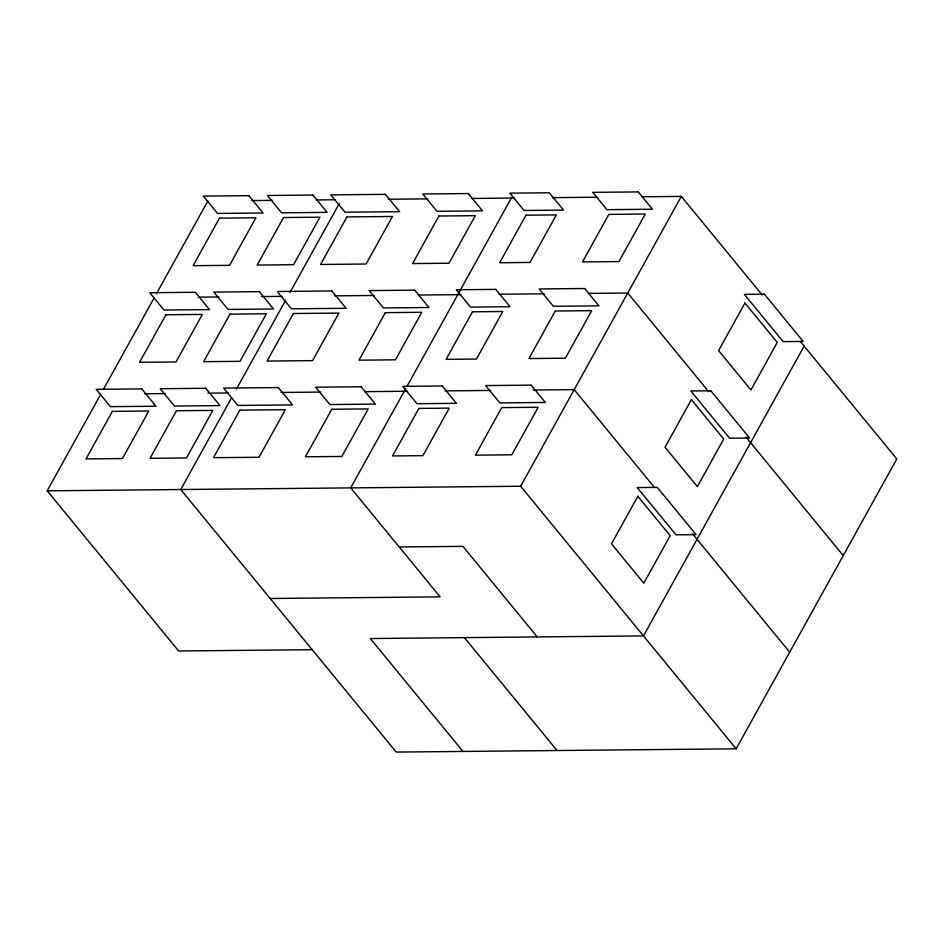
<?xml version="1.0" encoding="UTF-8"?>
<svg xmlns="http://www.w3.org/2000/svg" width="944" height="944" viewBox="0 0 944 944"><rect width="100%" height="100%" fill="white"/><g stroke="black" fill="none" stroke-linecap="round" stroke-linejoin="round"><path stroke-width="1.42" d="M312.193 649.696L178.652 650.982L47.2 490.821L100.748 394.203M103.604 389.058L154.309 297.596M156.444 293.737L207.857 200.989M231.433 398.073L180.741 489.535L396.232 752.085L736.143 748.804L896.8 458.973L800.418 341.539M236.437 389.058L285.702 300.168M289.985 292.439L339.25 203.562M405.672 388.704L350.696 487.883L440.128 596.856L270.161 598.496M407.1 386.12L511.353 198.051M47.2 490.821L520.651 486.243L681.308 196.411L762.268 295.047M804.135 346.07L643.478 635.902L370.331 638.545L462.997 751.448M251.883 200.565L272.427 200.364M316.452 199.939L335.521 199.75M388.279 199.243L427.844 198.865M471.788 198.441L514.279 198.028M552.382 197.662L597.8 197.213M641.755 196.789L681.308 196.411M198.323 297.171L218.878 296.971M261.429 296.558L281.973 296.369M334.731 295.85L374.284 295.472M418.239 295.047L460.731 294.634M498.821 294.268L544.24 293.832M588.195 293.407L627.76 293.018L708.708 391.666M144.774 393.778L165.318 393.589M207.881 393.176L228.424 392.975M281.17 392.468L320.736 392.079M364.691 391.654L407.183 391.253M445.273 390.875L490.691 390.438M533.183 390.025L574.2 389.636L654.227 487.139M399.182 546.965L462.914 546.352L537.254 636.929M745.937 437.013L843.252 555.579M692.377 533.631L789.691 652.198M520.651 486.243L736.143 748.804M464.424 637.637L557.078 750.539M112.371 411.372L86.01 458.914L122.437 458.56L148.786 411.018L112.371 411.372M165.92 314.765L139.57 362.307L175.985 361.953L202.346 314.411L165.92 314.765M219.468 218.147L193.119 265.689L229.534 265.347L255.895 217.793L219.468 218.147M176.41 410.758L150.049 458.3L186.475 457.946L212.825 410.404L176.41 410.758M229.958 314.14L203.609 361.682L240.024 361.34L266.373 313.786L229.958 314.14M283.507 217.533L257.157 265.075L293.572 264.721L319.933 217.179L283.507 217.533M239.835 410.144L213.486 457.687L259.01 457.25L285.359 409.696L239.835 410.144M293.383 313.526L267.034 361.08L312.558 360.632L338.908 313.089L293.383 313.526M346.944 216.919L320.582 264.462L366.107 264.025L392.468 216.483L346.944 216.919M331.792 409.248L305.443 456.802L341.858 456.448L368.219 408.905L331.792 409.248M385.353 312.641L358.991 360.183L395.418 359.829L421.767 312.287L385.353 312.641M438.901 216.034L412.552 263.577L448.966 263.223L475.316 215.68L438.901 216.034M418.9 408.41L392.539 455.952L422.888 455.669L449.25 408.115L418.9 408.41M472.448 311.803L446.099 359.345L476.449 359.05L502.798 311.508L472.448 311.803M526.009 215.185L499.647 262.739L529.997 262.444L556.358 214.902L526.009 215.185M501.748 407.607L475.398 455.161L511.813 454.807L538.174 407.265L501.748 407.607M555.308 311.001L528.947 358.543L565.373 358.189L591.723 310.647L555.308 311.001M608.856 214.394L582.507 261.936L618.922 261.582L645.271 214.04L608.856 214.394M637.837 496.273L611.488 543.815L643.808 583.203L670.169 535.661L637.837 496.273M691.397 399.666L665.036 447.208L697.368 486.597L723.718 439.043L691.397 399.666M744.946 303.048L718.596 350.602L750.917 389.978L777.266 342.436L744.946 303.048M248.862 195.668L203.338 196.104L217.557 213.438L263.081 213.002L248.862 195.668M312.901 195.054L267.376 195.491L281.595 212.825L327.12 212.376L312.901 195.054M385.435 194.346L330.801 194.877L345.02 212.211L399.654 211.68L385.435 194.346M468.283 193.555L422.759 193.992L436.978 211.314L482.502 210.878L468.283 193.555M549.314 192.765L509.866 193.154L524.085 210.477L563.544 210.099L549.314 192.765M638.238 191.915L592.714 192.352L606.945 209.674L652.469 209.238L638.238 191.915M195.302 292.286L149.777 292.723L164.008 310.045L209.533 309.608L195.302 292.286M259.34 291.661L213.816 292.097L228.047 309.431L273.571 308.995L259.34 291.661M331.875 290.964L277.253 291.495L291.472 308.818L346.106 308.287L331.875 290.964M414.735 290.162L369.21 290.599L383.429 307.933L428.954 307.496L414.735 290.162M495.765 289.383L456.306 289.761L470.537 307.095L509.984 306.706L495.765 289.383M584.69 288.522L539.166 288.958L553.385 306.293L598.909 305.844L584.69 288.522M764.38 294.162L744.356 294.363L783.142 341.622L803.167 341.433L764.38 294.162M141.753 388.893L96.229 389.329L110.448 406.663L155.972 406.227L141.753 388.893M205.792 388.279L160.268 388.716L174.487 406.038L220.011 405.601L205.792 388.279M278.327 387.571L223.693 388.102L237.923 405.436L292.546 404.905L278.327 387.571M361.174 386.769L315.65 387.217L329.881 404.539L375.405 404.103L361.174 386.769M442.217 385.99L402.758 386.367L416.977 403.702L456.436 403.324L442.217 385.99M531.142 385.128L485.617 385.577L499.836 402.899L545.361 402.463L531.142 385.128M710.832 390.781L690.796 390.969L729.582 438.228L749.619 438.04L710.832 390.781M657.272 487.387L637.247 487.588L676.034 534.847L696.07 534.646L657.272 487.387"/></g></svg>
